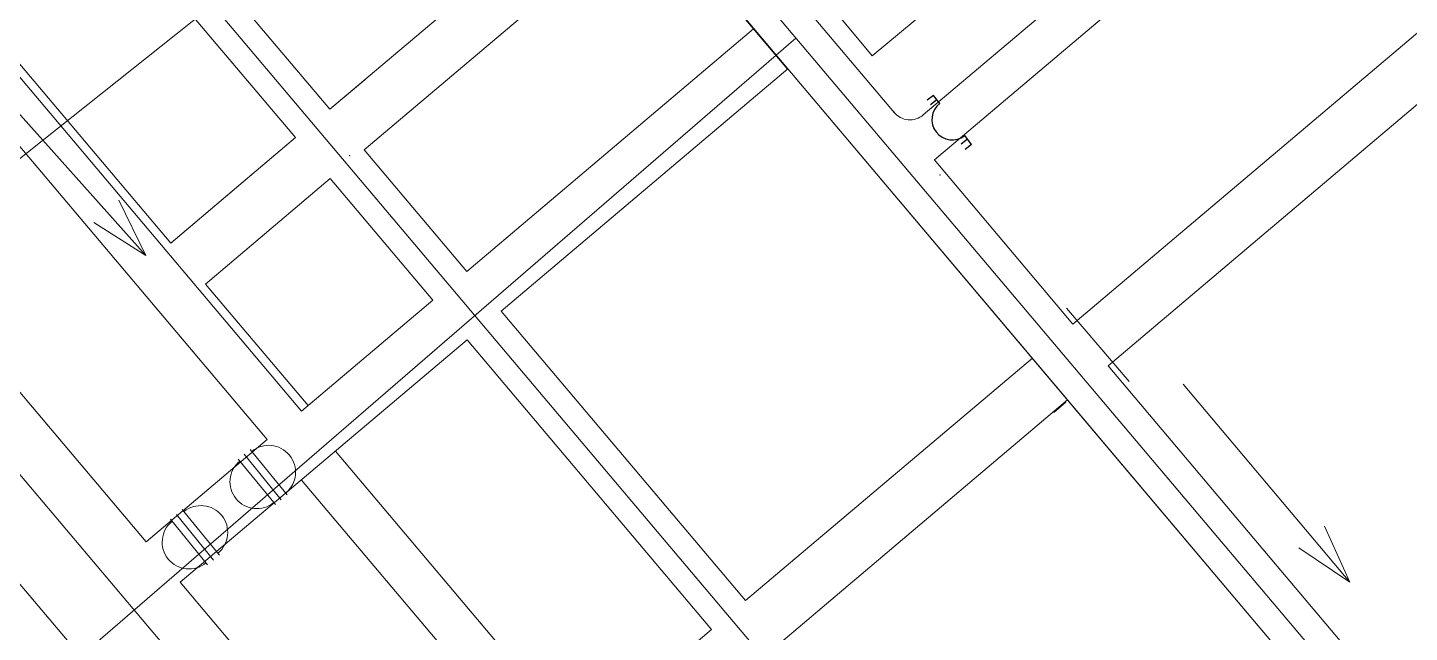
# Model space of a CAD drawing. Header units: millimetres. Extents: x 2501 to 6983, y 1724 to 12691.
# Drawn here: x 4753.1 to 4883.4, y 10428 to 10485 of the extents above; entities that cross this region are included whole.
import ezdxf

# ---------------------------------------------------------------- set-up
doc = ezdxf.new("R2010")
doc.units = ezdxf.units.MM
doc.linetypes.add('2X0_5', pattern=[2.5, 2, -0.5])
for name, color, linetype in [('4、10月', 131, 'Continuous'), ('JMD', 6, 'Continuous'), ('TK', 7, 'Continuous'), ('通风系统', 7, 'Continuous'), ('风流', 7, 'Continuous')]:
    doc.layers.add(name, color=color, linetype=linetype)
doc.layers.add('井下工业网光缆', color=5, linetype='Continuous', lineweight=30)

# ---------------------------------------------------------------- blocks, each defined once
blk = doc.blocks.new('A$C0C37771A')
at = {"layer": 'JMD', "color": 1, "linetype": 'Continuous', "lineweight": 30}
for p, q in [((4.14, 4.68, -1.2), (3.39, 3.93, -1.2)), ((3.7, 4.24, -1.2), (4.25, 3.69, -1.2)), ((4.14, 4.68, -1.2), (4.69, 4.13, -1.2)), ((0.68, 1.22, -1.2), (0, 0.55, -1.2)), ((0, 0.55, -1.2), (0.54, 0, -1.2)), ((0.37, 0.91, -1.2), (0.91, 0.37, -1.2))]:
    blk.add_line(p, q, dxfattribs=at)
blk.add_arc((2.04, 2.58, -1.2), 1.92, 224.8776, 44.8776, dxfattribs=at)
blk = doc.blocks.new('系统底图')
at = {"lineweight": 20, "ltscale": 5}
for p, q in [((408617.76, 4256393.63, 3261.18), (408116.38, 4256987.1, 3261.18)), ((408420.1, 4256696.63, 3261.18), (408371, 4256754.75, 3261.18)), ((408416.86, 4256693.96, 3261.18), (408392.05, 4256723.32, 3261.18)), ((408367.73, 4256720.5, 3261.18), (408414.18, 4256665.51, 3261.18)), ((408450.37, 4256715.65, 3261.18), (408423.33, 4256692.81, 3261.18)), ((408380.29, 4256713.39, 3261.18), (408405.1, 4256684.02, 3261.18)), ((408423.38, 4256699.4, 3261.18), (408420.1, 4256696.63, 3261.18)), ((408416.86, 4256693.96, 3261.18), (408405.14, 4256684.05, 3261.18)), ((408420.12, 4256690.1, 3261.18), (408408.36, 4256680.16, 3261.18)), ((408429.8, 4256678.64, 3261.18), (408420.12, 4256690.1, 3261.18)), ((408408.36, 4256680.16, 3261.18), (408418.04, 4256668.7, 3261.18)), ((408429.8, 4256678.64, 3261.18), (408417.43, 4256668.18, 3261.18)), ((408459.3, 4256650.32, 3261.18), (408436.24, 4256677.6, 3261.18)), ((408433.03, 4256674.89, 3261.18), (408405.99, 4256652.05, 3261.18)), ((408414.18, 4256665.51, 3261.18), (408402.77, 4256655.87, 3261.18))]:
    blk.add_line(p, q, dxfattribs=at)
at = {"lineweight": 20, "ltscale": 0.005}
for p, q in [((408617.76, 4256393.63, 3261.18), (408116.38, 4256987.1, 3261.18)), ((408402.77, 4256655.87, 3261.18), (408288.38, 4256791.26, 3261.18)), ((408450.37, 4256715.65, 3261.18), (408423.33, 4256692.81, 3261.18)), ((408380.29, 4256713.39, 3261.18), (408405.1, 4256684.02, 3261.18)), ((408431.49, 4256706.25, 3261.18), (408420.1, 4256696.63, 3261.18)), ((408416.86, 4256693.96, 3261.18), (408405.1, 4256684.02, 3261.18)), ((408420.12, 4256690.1, 3261.18), (408408.36, 4256680.16, 3261.18)), ((408408.36, 4256680.16, 3261.18), (408418.04, 4256668.7, 3261.18)), ((408429.8, 4256678.64, 3261.18), (408417.43, 4256668.18, 3261.18)), ((408459.3, 4256650.32, 3261.18), (408436.24, 4256677.6, 3261.18)), ((408433.03, 4256674.89, 3261.18), (408405.99, 4256652.05, 3261.18)), ((408486.34, 4256673.16, 3264.72), (408459.3, 4256650.32, 3262.18)), ((408462.61, 4256646.39, 3261.18), (408489.66, 4256669.24, 3261.18)), ((408414.18, 4256665.51, 3261.18), (408402.77, 4256655.87, 3261.18)), ((408456.09, 4256647.61, 3261.88), (408443.67, 4256637.12, 3260.71))]:
    blk.add_line(p, q, dxfattribs=at)
at = {"lineweight": 20}
for p, q in [((408420.1, 4256696.63, 3261.18), (408371, 4256754.75, 3261.18)), ((408416.86, 4256693.96, 3261.18), (408392.05, 4256723.32, 3261.18)), ((408539.81, 4256718.34, 3264.72), (408490.16, 4256676.39, 3264.72)), ((408460.05, 4256704.2, 3261.18), (408433.01, 4256681.35, 3261.18)), ((408460.05, 4256704.2, 3261.18), (408433.01, 4256681.35, 3261.18)), ((408463.28, 4256700.45, 3261.18), (408436.24, 4256677.6, 3261.18)), ((408463.28, 4256700.45, 3261.18), (408436.24, 4256677.6, 3261.18)), ((408433.01, 4256681.35, 3261.18), (408423.33, 4256692.81, 3261.18)), ((408429.8, 4256678.64, 3261.18), (408420.12, 4256690.1, 3261.18))]:
    blk.add_line(p, q, dxfattribs=at)
at = {"color": 0, "lineweight": 20, "ltscale": 5}
for p, q in [((408477.1, 4256691.85, 4556.85), (408513.4, 4256722.57, 4556.85)), ((408477.1, 4256691.85, 4556.85), (408513.4, 4256722.57, 4556.85)), ((408476.05, 4256696.1, 3261.18), (408490.79, 4256708.55, 3261.18)), ((408493.47, 4256672.46, 3261.18), (408527.79, 4256701.46, 3261.18)), ((408456.09, 4256647.61, 3261.18), (408433.03, 4256674.89, 3261.18)), ((408429.05, 4256624.76, 3261.18), (408405.99, 4256652.05, 3261.18))]:
    blk.add_line(p, q, dxfattribs=at)
at = {"linetype": '2X0_5', "lineweight": 20, "ltscale": 5}
blk.add_line((408460.05, 4256704.2, 3261.18), (408450.37, 4256715.65, 3261.18), dxfattribs=at)
at = {"color": 0, "linetype": 'Continuous', "lineweight": 20}
for p, q in [((408476.05, 4256696.1, 3261.18), (408490.79, 4256708.55, 3261.18)), ((408488.36, 4256668.06, 3261.18), (408489.5, 4256669.03, 3261.18))]:
    blk.add_line(p, q, dxfattribs=at)
at = {"linetype": 'ByBlock', "lineweight": 20, "ltscale": 5}
blk.add_line((408489.66, 4256669.24, 3261.18), (408463.28, 4256700.45, 3261.18), dxfattribs=at)
at = {"color": 1, "lineweight": 20, "ltscale": 0.5}
blk.add_line((408489.55, 4256677.88, 3261.18), (408495.47, 4256670.96, 3261.18), dxfattribs=at)
at = {"color": 30, "lineweight": 20, "ltscale": 0.5}
for p, q in [((408411.46, 4256663.67, 3261.18), (408414.96, 4256659.38, 3261.18)), ((408412.01, 4256664.13, 3261.18), (408415.51, 4256659.83, 3261.18)), ((408412.57, 4256664.58, 3261.18), (408416.07, 4256660.29, 3261.18)), ((408405.63, 4256658.44, 3261.18), (408409.13, 4256654.15, 3261.18)), ((408406.18, 4256658.9, 3261.18), (408409.68, 4256654.61, 3261.18)), ((408405.07, 4256657.99, 3261.18), (408408.57, 4256653.7, 3261.18))]:
    blk.add_line(p, q, dxfattribs=at)
for centre, start, end in [((408414.33, 4256662.43, 3261.18), 309.1901, 129.1901), ((408413.21, 4256661.52, 3261.18), 129.1901, 309.1901), ((408407.94, 4256656.75, 3261.18), 309.1901, 129.1901), ((408406.82, 4256655.84, 3261.18), 129.1901, 309.1901)]:
    blk.add_arc(centre, 2.53, start, end, dxfattribs=at)
at = {"color": 0, "linetype": 'Continuous', "lineweight": 20}
blk.add_ellipse((408474.76, 4256697.63, 3261.18), major_axis=(-0.61, 1.92), ratio=0.962962, start_param=1.950799, end_param=3.547951, dxfattribs=at)
at = {"color": 1, "linetype": 'Continuous', "lineweight": 20}
blk.add_point((408421.95, 4256692.25, 3261.18), dxfattribs=at)
at = {"color": 1, "lineweight": 20}
blk.add_point((408421.95, 4256692.25, 3261.18), dxfattribs=at)
at = {"layer": 'JMD', "color": 30, "linetype": 'Continuous', "lineweight": 20}
for p, q in [((408167.35, 4257050.73, 3261.18), (408730.22, 4256384.48, 3261.18)), ((408367.73, 4256720.5, 3261.18), (408414.18, 4256665.51, 3261.18)), ((408463.24, 4256700.42, 3261.18), (408450.37, 4256715.65, 3261.18)), ((408473.34, 4256696.29, 3261.18), (408459.66, 4256712.49, 3261.18)), ((408473.34, 4256696.29, 3261.18), (408459.66, 4256712.49, 3261.18)), ((408388.21, 4256702.77, 3261.18), (408417.43, 4256668.18, 3261.18)), ((408489.66, 4256669.24, 3261.18), (408463.28, 4256700.45, 3261.18)), ((408490.16, 4256676.39, 3261.18), (408477.06, 4256691.89, 3261.18)), ((408720.04, 4256404.28, 3261.18), (408493.47, 4256672.46, 3261.18)), ((408720.04, 4256404.28, 3261.18), (408493.47, 4256672.46, 3261.18)), ((408529.76, 4256621.76, 3261.18), (408489.66, 4256669.24, 3261.18)), ((408529.76, 4256621.76, 3261.18), (408489.66, 4256669.24, 3261.18)), ((408420.62, 4256664.41, 3261.18), (408443.67, 4256637.12, 3261.18)), ((408417.41, 4256661.69, 3261.18), (408440.47, 4256634.41, 3261.18))]:
    blk.add_line(p, q, dxfattribs=at)
at = {"layer": 'TK', "color": 4, "lineweight": 20, "ltscale": 0.8, "rotation": 262.9107490909889}
blk.add_blockref('A$C0C37771A', (408476.47, 4256698.01, 3262.38), dxfattribs=at)

msp = doc.modelspace()

# ---------------------------------------------------------------- linework, layer by layer
at = {"color": 1, "lineweight": 20}
msp.add_line((4805.43, 10514.85, -3234.06), (4732.06, 10456.58, -3234.06), dxfattribs=at)
at = {"color": 6, "lineweight": 20}
for p, q in [((4694.95, 10500.44, -3234.06), (5034.62, 10098.89, -3234.06)), ((4821.31, 10489.07, -3234.06), (5092.3, 10168.47, -3234.06)), ((4825.55, 10484.05, -3234.06), (4758.11, 10425.79, -3234.06))]:
    msp.add_line(p, q, dxfattribs=at)
at = {"linetype": 'Continuous', "lineweight": 20}
msp.add_point((4839.12, 10471.15, -1578.73), dxfattribs=at)
at = {"lineweight": 20}
msp.add_point((4839.12, 10471.15, -1578.73), dxfattribs=at)
at = {"layer": '4、10月', "color": 6, "lineweight": 20}
msp.add_line((4281.41, 11066.15, -2792.8), (5081.78, 10118.8, -3233.12), dxfattribs=at)
at = {"layer": '井下工业网光缆', "color": 1, "lineweight": 20, "elevation": -3234.06}
msp.add_lwpolyline([(4832.3, 10528.23), (4855.03, 10500.89), (4832.75, 10482.36), (4810.01, 10509.71)], close=True, dxfattribs=at)
at = {"layer": '通风系统', "color": 5, "lineweight": 20}
for p, q in [((4862.06, 10451.43, -3234.06), (4877.77, 10432.76, -3234.06)), ((4877.77, 10432.76, -3234.06), (4875.38, 10438.05, -3234.06)), ((4872.96, 10436.02, -3234.06), (4877.77, 10432.76, -3234.06))]:
    msp.add_line(p, q, dxfattribs=at)
at = {"layer": '风流', "color": 5, "lineweight": 20}
for p, q in [((4747.98, 10481.76, -4098.93), (4764.24, 10463.57, -4098.93)), ((4764.24, 10463.57, -4098.93), (4761.7, 10468.78, -4098.93)), ((4759.34, 10466.68, -4098.93), (4764.24, 10463.57, -4098.93))]:
    msp.add_line(p, q, dxfattribs=at)

# ---------------------------------------------------------------- block references
at = {"color": 7, "lineweight": 20, "xscale": 1.000024299995857, "yscale": 1.000024299952201, "zscale": 1.00002429999995}
msp.add_blockref('系统底图', (-403648.42, -4246322.73, -6063.65), dxfattribs=at)

doc.saveas('drawing.dxf')
